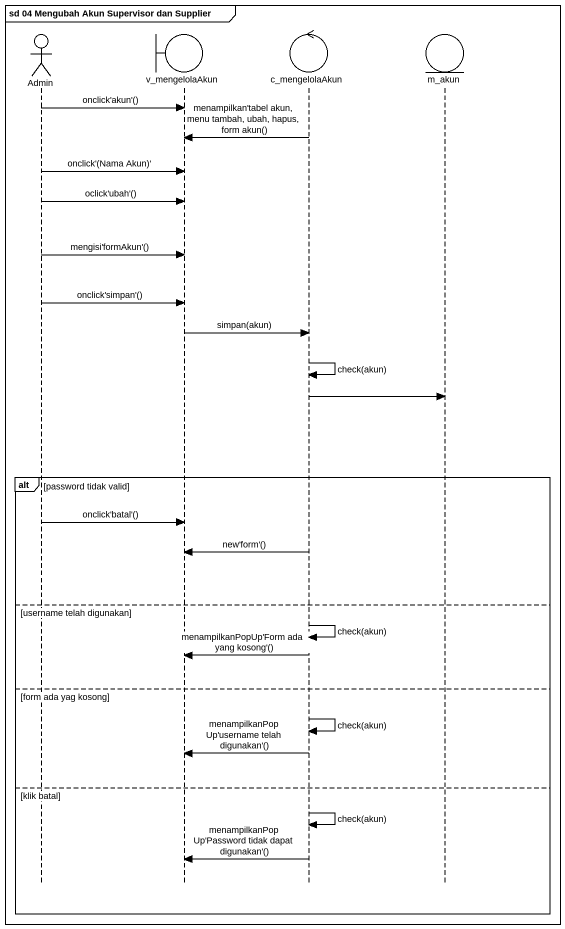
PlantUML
@startuml
mainframe sd 04 Mengubah Akun Supervisor dan Supplier
hide footbox
actor Admin
boundary v_mengelolaAkun
control c_mengelolaAkun
entity m_akun

Admin -> v_mengelolaAkun : onclick'akun'()
c_mengelolaAkun -> v_mengelolaAkun : menampilkan'tabel akun, menu tambah, ubah, hapus, form akun()
Admin -> v_mengelolaAkun : onclick'(Nama Akun)'
Admin -> v_mengelolaAkun : oclick'ubah'()
Admin -> v_mengelolaAkun : mengisi'formAkun'()
Admin -> v_mengelolaAkun : onclick'simpan'()
v_mengelolaAkun -> c_mengelolaAkun : simpan(akun)
c_mengelolaAkun -> c_mengelolaAkun : check(akun)
c_mengelolaAkun -> m_akun
alt password tidak valid
  Admin -> v_mengelolaAkun : onclick'batal'()
  c_mengelolaAkun -> v_mengelolaAkun : new'form'()
else username telah digunakan
  c_mengelolaAkun -> c_mengelolaAkun : check(akun)
  c_mengelolaAkun -> v_mengelolaAkun : menampilkanPopUp'Form ada yang kosong'()
else form ada yag kosong
  c_mengelolaAkun -> c_mengelolaAkun : check(akun)
  c_mengelolaAkun -> v_mengelolaAkun : menampilkanPopUp'username telah digunakan'()
else klik batal
  c_mengelolaAkun -> c_mengelolaAkun : check(akun)
  c_mengelolaAkun -> v_mengelolaAkun : menampilkanPopUp'Password tidak dapat digunakan'()
end
@enduml
